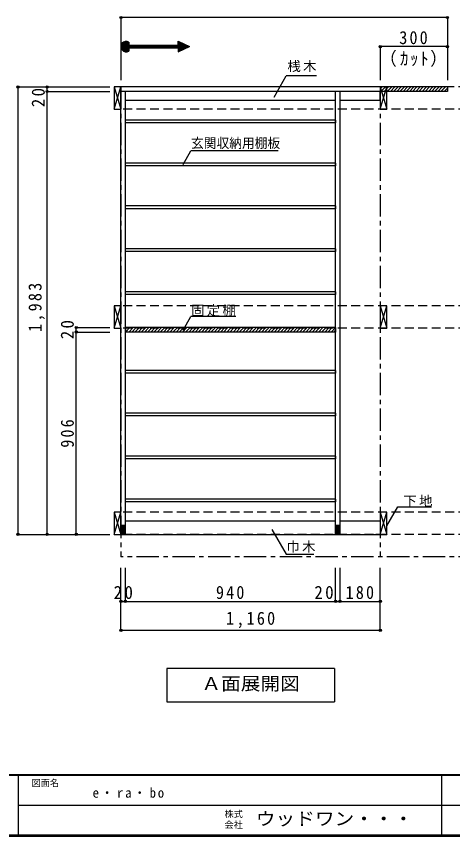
# Model space of a CAD drawing. Units: millimetres at full size, sheet at 1:20. Extents: x -8210 to 8210, y -5841 to 5773.
# Drawn here: x -4318 to -2367, y 187 to 3859 of the extents above; entities that cross this region are included whole.
import ezdxf
from ezdxf.enums import TextEntityAlignment as Align

# ---------------------------------------------------------------- set-up
doc = ezdxf.new("R2010")
doc.units = ezdxf.units.MM
doc.header["$LTSCALE"] = 20
doc.header["$PDMODE"] = 32
doc.header["$PDSIZE"] = 10
doc.linetypes.add('CHAIN1', pattern=[8, 5, -1, 1, -1])
doc.linetypes.add('DASHED2', pattern=[3, 2, -1])
for name, color, linetype in [('0-2_本体', 2, 'Continuous'), ('0-3_固定棚', 3, 'Continuous'), ('0-4_可動棚', 3, 'Continuous'), ('0-5', 4, 'Continuous'), ('0-7_桟木・巾木', 2, 'Continuous'), ('0-8_引き出し', 3, 'Continuous'), ('0-A_文字', 7, 'Continuous'), ('0-B_寸法', 4, 'Continuous'), ('0-C_ハッチ', 4, 'Continuous'), ('F-1_枠', 6, 'Continuous'), ('F-A_文字', 7, 'Continuous')]:
    doc.layers.add(name, color=color, linetype=linetype)
doc.styles.add('ＭＳ ゴシック', font='')
doc.styles.get('ＭＳ ゴシック').set_extended_font_data('MS Gothic')

# ---------------------------------------------------------------- blocks, each defined once
blk = doc.blocks.new('R40')
at = {"layer": '0-5', "color": 3}
for p, q in [((10, 18.67), (-10, 18.67)), ((-10, 16), (10, 16)), ((-10, 13.33), (10, 13.33)), ((-10, 10.67), (10, 10.67)), ((-10, 8), (10, 8)), ((-10, 5.33), (10, 5.33)), ((-10, 2.67), (10, 2.67)), ((-10, 0), (10, 0)), ((-10, -2.67), (10, -2.67)), ((-10, -5.33), (10, -5.33)), ((-10, -8), (10, -8)), ((-10, -10.67), (10, -10.67)), ((-10, -13.33), (10, -13.33)), ((-10, -16), (10, -16)), ((-10, -18.67), (10, -18.67))]:
    blk.add_line(p, q, dxfattribs=at)

msp = doc.modelspace()

# ---------------------------------------------------------------- linework, layer by layer
at = {"layer": '0-2_本体', "color": 3}
for p, q in [((-3880, 3542.77), (-3880, 3522.77)), ((-3850, 3522.77), (-3850, 3542.77)), ((-2390, 3542.77), (-3850, 3542.77)), ((-2690, 3542.77), (-2690, 3522.77)), ((-2390, 3542.77), (-2390, 3522.77)), ((-3850, 1539.77), (-3850, 3522.77)), ((-2390, 3522.77), (-3850, 3522.77)), ((-3830, 1539.77), (-3830, 3522.77)), ((-2890, 1539.77), (-2890, 3522.77)), ((-2870, 1539.77), (-2870, 3522.77)), ((-3850, 1539.77), (-2690, 1539.77)), ((-2690, 1539.77), (-2710, 1539.77))]:
    msp.add_line(p, q, dxfattribs=at)
at = {"layer": '0-3_固定棚'}
for p, q in [((-3830, 2465.77), (-3830, 2445.77)), ((-2890, 2465.77), (-3830, 2465.77)), ((-2890, 2465.77), (-2890, 2445.77)), ((-2890, 2445.77), (-3830, 2445.77))]:
    msp.add_line(p, q, dxfattribs=at)
at = {"layer": '0-4_可動棚'}
for p, q in [((-3829, 3381.97), (-3829, 3393.97)), ((-2891, 3393.97), (-3829, 3393.97)), ((-2891, 3381.97), (-3829, 3381.97)), ((-2891, 3393.97), (-2891, 3381.97)), ((-3829, 3189.97), (-3829, 3201.97)), ((-2891, 3201.97), (-3829, 3201.97)), ((-2891, 3201.97), (-2891, 3189.97)), ((-2891, 3189.97), (-3829, 3189.97)), ((-3829, 2997.97), (-3829, 3009.97)), ((-2891, 3009.97), (-3829, 3009.97)), ((-2891, 2997.97), (-3829, 2997.97)), ((-2891, 3009.97), (-2891, 2997.97)), ((-3829, 2805.97), (-3829, 2817.97)), ((-2891, 2817.97), (-3829, 2817.97)), ((-2891, 2805.97), (-3829, 2805.97)), ((-2891, 2817.97), (-2891, 2805.97)), ((-3829, 2613.97), (-3829, 2625.97)), ((-2891, 2625.97), (-3829, 2625.97)), ((-2891, 2613.97), (-3829, 2613.97)), ((-2891, 2625.97), (-2891, 2613.97)), ((-3828.96, 2261.97), (-3828.96, 2273.97)), ((-2891, 2273.97), (-3828.96, 2273.97)), ((-2891, 2261.97), (-3828.96, 2261.97)), ((-2891, 2273.97), (-2891, 2261.97)), ((-3828.96, 2069.97), (-3828.96, 2081.97)), ((-2891, 2081.97), (-3828.96, 2081.97)), ((-2891, 2069.97), (-3828.96, 2069.97)), ((-2891, 2081.97), (-2891, 2069.97)), ((-3828.96, 1877.97), (-3828.96, 1889.97)), ((-2891, 1889.97), (-3828.96, 1889.97)), ((-2891, 1877.97), (-3828.96, 1877.97)), ((-2891, 1889.97), (-2891, 1877.97)), ((-3828.96, 1685.97), (-3828.96, 1697.97)), ((-2891, 1697.97), (-3828.96, 1697.97)), ((-2891, 1697.97), (-2891, 1685.97)), ((-2891, 1685.97), (-3828.96, 1685.97))]:
    msp.add_line(p, q, dxfattribs=at)
at = {"layer": '0-7_桟木・巾木', "color": 7}
for p, q in [((-3850, 3482.77), (-3850, 3522.77)), ((-2690, 3482.77), (-2690, 3522.77)), ((-2890, 3482.77), (-3830, 3482.77)), ((-2690, 3482.77), (-2870, 3482.77)), ((-3850, 1539.77), (-3850, 1599.77)), ((-3830, 1599.77), (-2890, 1599.77)), ((-2870, 1599.77), (-2690, 1599.77)), ((-2690, 1599.77), (-2690, 1539.77))]:
    msp.add_line(p, q, dxfattribs=at)
at = {"layer": '0-8_引き出し', "color": 7}
for p, q in [((-3880, 3542.77), (-3850, 3442.77)), ((-3880, 3442.77), (-3850, 3542.77)), ((-2690, 3442.77), (-2660, 3542.77)), ((-2690, 3542.77), (-2660, 3442.77)), ((-3880, 2562.77), (-3850, 2462.77)), ((-3880, 2462.77), (-3850, 2562.77)), ((-2690, 2462.77), (-2660, 2562.77)), ((-2690, 2562.77), (-2660, 2462.77)), ((-3880, 1639.77), (-3850, 1539.77)), ((-3880, 1539.77), (-3850, 1639.77)), ((-2690, 1539.77), (-2660, 1639.77)), ((-2690, 1639.77), (-2660, 1539.77))]:
    msp.add_line(p, q, dxfattribs=at)
at = {"layer": '0-8_引き出し'}
for p, q in [((-2690, 3542.77), (-2690, 3442.77)), ((-2660, 3542.77), (-2690, 3542.77)), ((-2660, 3442.77), (-2660, 3542.77)), ((-2690, 3442.77), (-2660, 3442.77)), ((-2690, 2562.77), (-2690, 2462.77)), ((-2660, 2562.77), (-2690, 2562.77)), ((-2660, 2462.77), (-2660, 2562.77)), ((-2690, 2462.77), (-2660, 2462.77)), ((-2690, 1639.77), (-2690, 1539.77)), ((-2660, 1639.77), (-2690, 1639.77)), ((-2660, 1539.77), (-2660, 1639.77)), ((-2690, 1539.77), (-2660, 1539.77))]:
    msp.add_line(p, q, dxfattribs=at)
for points in [[(-3850, 3442.77), (-3850, 3542.77), (-3880, 3542.77), (-3880, 3442.77)], [(-3850, 2462.77), (-3850, 2562.77), (-3880, 2562.77), (-3880, 2462.77)], [(-3850, 1539.77), (-3850, 1639.77), (-3880, 1639.77), (-3880, 1539.77)]]:
    msp.add_lwpolyline(points, close=True, dxfattribs=at)
at = {"layer": '0-A_文字'}
for p, q in [((-3850, 3723.29), (-3826.04, 3747.24)), ((-3849.86, 3726.26), (-3829.01, 3747.1)), ((-3849.81, 3720.65), (-3823.4, 3747.06)), ((-3849.38, 3718.25), (-3821, 3746.62)), ((-3849.2, 3729.75), (-3832.5, 3746.44)), ((-3848.75, 3716.05), (-3818.81, 3746)), ((-3594.1, 3747.25), (-3543.28, 3723.64)), ((-3594.1, 3729.53), (-3594.1, 3747.25)), ((-3594.1, 3744.43), (-3592.17, 3746.35)), ((-3847.95, 3714.02), (-3816.77, 3745.2)), ((-3847.44, 3734.33), (-3837.09, 3744.69)), ((-3847.01, 3712.13), (-3814.89, 3744.26)), ((-3845.93, 3710.38), (-3814.58, 3741.73)), ((-3844.73, 3708.76), (-3814.58, 3738.9)), ((-3843.4, 3707.26), (-3814.58, 3736.07)), ((-3841.95, 3705.88), (-3814.58, 3733.25)), ((-3840.38, 3704.62), (-3814.58, 3730.42)), ((-3838.69, 3703.48), (-3812.64, 3729.53)), ((-3836.87, 3702.48), (-3809.81, 3729.53)), ((-3834.9, 3701.61), (-3806.98, 3729.53)), ((-3832.78, 3700.91), (-3804.15, 3729.53)), ((-3830.48, 3700.38), (-3814.58, 3716.27)), ((-3827.95, 3700.08), (-3814.58, 3713.45)), ((-3825.14, 3700.06), (-3814.58, 3710.62)), ((-3814.58, 3717.74), (-3814.58, 3703.19)), ((-3814.58, 3717.74), (-3594.1, 3717.74)), ((-3813.12, 3717.74), (-3801.33, 3729.53)), ((-3810.29, 3717.74), (-3798.5, 3729.53)), ((-3807.46, 3717.74), (-3795.67, 3729.53)), ((-3804.63, 3717.74), (-3792.84, 3729.53)), ((-3801.81, 3717.74), (-3790.01, 3729.53)), ((-3798.98, 3717.74), (-3787.18, 3729.53)), ((-3796.15, 3717.74), (-3784.36, 3729.53)), ((-3793.32, 3717.74), (-3781.53, 3729.53)), ((-3790.49, 3717.74), (-3778.7, 3729.53)), ((-3787.66, 3717.74), (-3775.87, 3729.53)), ((-3784.84, 3717.74), (-3773.04, 3729.53)), ((-3782.01, 3717.74), (-3770.21, 3729.53)), ((-3779.18, 3717.74), (-3767.39, 3729.53)), ((-3776.35, 3717.74), (-3764.56, 3729.53)), ((-3773.52, 3717.74), (-3761.73, 3729.53)), ((-3770.69, 3717.74), (-3758.9, 3729.53)), ((-3767.87, 3717.74), (-3756.07, 3729.53)), ((-3765.04, 3717.74), (-3753.24, 3729.53)), ((-3762.21, 3717.74), (-3750.41, 3729.53)), ((-3759.38, 3717.74), (-3747.59, 3729.53)), ((-3756.55, 3717.74), (-3744.76, 3729.53)), ((-3753.72, 3717.74), (-3741.93, 3729.53)), ((-3750.89, 3717.74), (-3739.1, 3729.53)), ((-3748.07, 3717.74), (-3736.27, 3729.53)), ((-3745.24, 3717.74), (-3733.44, 3729.53)), ((-3742.41, 3717.74), (-3730.62, 3729.53)), ((-3739.58, 3717.74), (-3727.79, 3729.53)), ((-3736.75, 3717.74), (-3724.96, 3729.53)), ((-3733.92, 3717.74), (-3722.13, 3729.53)), ((-3731.1, 3717.74), (-3719.3, 3729.53)), ((-3728.27, 3717.74), (-3716.47, 3729.53)), ((-3725.44, 3717.74), (-3713.65, 3729.53)), ((-3722.61, 3717.74), (-3710.82, 3729.53)), ((-3719.78, 3717.74), (-3707.99, 3729.53)), ((-3716.95, 3717.74), (-3705.16, 3729.53)), ((-3714.13, 3717.74), (-3702.33, 3729.53)), ((-3711.3, 3717.74), (-3699.5, 3729.53)), ((-3708.47, 3717.74), (-3696.67, 3729.53)), ((-3705.64, 3717.74), (-3693.85, 3729.53)), ((-3702.81, 3717.74), (-3691.02, 3729.53)), ((-3699.98, 3717.74), (-3688.19, 3729.53)), ((-3697.15, 3717.74), (-3685.36, 3729.53)), ((-3694.33, 3717.74), (-3682.53, 3729.53)), ((-3691.5, 3717.74), (-3679.7, 3729.53)), ((-3688.67, 3717.74), (-3676.88, 3729.53)), ((-3685.84, 3717.74), (-3674.05, 3729.53)), ((-3683.01, 3717.74), (-3671.22, 3729.53)), ((-3680.18, 3717.74), (-3668.39, 3729.53)), ((-3677.36, 3717.74), (-3665.56, 3729.53)), ((-3674.53, 3717.74), (-3662.73, 3729.53)), ((-3671.7, 3717.74), (-3659.9, 3729.53)), ((-3668.87, 3717.74), (-3657.08, 3729.53)), ((-3666.04, 3717.74), (-3654.25, 3729.53)), ((-3663.21, 3717.74), (-3651.42, 3729.53)), ((-3660.39, 3717.74), (-3648.59, 3729.53)), ((-3657.56, 3717.74), (-3645.76, 3729.53)), ((-3654.73, 3717.74), (-3642.93, 3729.53)), ((-3651.9, 3717.74), (-3640.11, 3729.53)), ((-3649.07, 3717.74), (-3637.28, 3729.53)), ((-3646.24, 3717.74), (-3634.45, 3729.53)), ((-3643.41, 3717.74), (-3631.62, 3729.53)), ((-3640.59, 3717.74), (-3628.79, 3729.53)), ((-3637.76, 3717.74), (-3625.96, 3729.53)), ((-3634.93, 3717.74), (-3623.14, 3729.53)), ((-3632.1, 3717.74), (-3620.31, 3729.53)), ((-3629.27, 3717.74), (-3617.48, 3729.53)), ((-3626.44, 3717.74), (-3614.65, 3729.53)), ((-3623.62, 3717.74), (-3611.82, 3729.53)), ((-3620.79, 3717.74), (-3608.99, 3729.53)), ((-3617.96, 3717.74), (-3606.16, 3729.53)), ((-3615.13, 3717.74), (-3603.34, 3729.53)), ((-3612.3, 3717.74), (-3600.51, 3729.53)), ((-3609.47, 3717.74), (-3597.68, 3729.53)), ((-3606.64, 3717.74), (-3594.85, 3729.53)), ((-3603.82, 3717.74), (-3580.59, 3740.97)), ((-3600.99, 3717.74), (-3578.66, 3740.07)), ((-3598.16, 3717.74), (-3576.72, 3739.17)), ((-3595.33, 3717.74), (-3574.79, 3738.28)), ((-3594.1, 3741.6), (-3590.24, 3745.46)), ((-3594.1, 3738.77), (-3588.31, 3744.56)), ((-3594.1, 3735.94), (-3586.38, 3743.66)), ((-3594.1, 3733.11), (-3584.45, 3742.76)), ((-3594.1, 3730.28), (-3582.52, 3741.87)), ((-3594.1, 3716.14), (-3572.86, 3737.38)), ((-3594.1, 3713.31), (-3570.93, 3736.48)), ((-3594.1, 3710.49), (-3569, 3735.59)), ((-3594.1, 3707.66), (-3567.07, 3734.69)), ((-3594.1, 3704.83), (-3565.14, 3733.79)), ((-3594.1, 3702), (-3563.21, 3732.89)), ((-3594.1, 3700.03), (-3543.28, 3723.64)), ((-3594.1, 3717.74), (-3594.1, 3700.03)), ((-3592.51, 3700.77), (-3561.28, 3732)), ((-3587.22, 3703.22), (-3559.34, 3731.1)), ((-3581.94, 3705.67), (-3557.41, 3730.2)), ((-3576.66, 3708.13), (-3555.48, 3729.3)), ((-3571.37, 3710.58), (-3553.55, 3728.41)), ((-3566.09, 3713.04), (-3551.62, 3727.51)), ((-3560.81, 3715.49), (-3549.69, 3726.61)), ((-3555.53, 3717.95), (-3547.76, 3725.72)), ((-3550.24, 3720.4), (-3545.83, 3724.82)), ((-3544.96, 3722.86), (-3543.89, 3723.92)), ((-3821.92, 3700.45), (-3814.58, 3707.79)), ((-3817.97, 3701.58), (-3814.58, 3704.96)), ((-3165.06, 3497.7), (-3110.24, 3592.66)), ((-2975.65, 3592.66), (-3110.24, 3592.66)), ((-3571.69, 3195.97), (-3536.67, 3256.62)), ((-3146.67, 3256.62), (-3536.67, 3256.62)), ((-3571.69, 2454.71), (-3536.67, 2515.36)), ((-3336.67, 2515.36), (-3536.67, 2515.36)), ((-2895, 939.77), (-2895, 789.77)), ((-3645, 789.77), (-2895, 789.77))]:
    msp.add_line(p, q, dxfattribs=at)
at = {"layer": '0-A_文字', "linetype": 'CHAIN1'}
for p, q in [((-3850, 3542.77), (-3850, 1439.77)), ((-2690, 3542.77), (-2690, 1439.77)), ((-1280, 1439.77), (-3850, 1439.77))]:
    msp.add_line(p, q, dxfattribs=at)
at = {"layer": '0-A_文字'}
for points in [[(-3814.58, 3744.08), (-3814.58, 3729.53), (-3594.1, 3729.53)], [(-2660, 1578.09), (-2611.23, 1662.55), (-2460.7, 1662.55)], [(-2895, 939.77), (-3645, 939.77), (-3645, 789.77)]]:
    msp.add_lwpolyline(points, dxfattribs=at)
msp.add_arc((-3826.39, 3723.64), 23.61, 60, 300, dxfattribs=at)
at = {"layer": '0-B_寸法'}
for p, q in [((-2390, 3853.77), (-3850, 3853.77)), ((-3850, 3853.77), (-3850, 3573.77)), ((-2390, 3853.77), (-2390, 3723.77)), ((-2390, 3723.77), (-2690, 3723.77)), ((-2690, 3723.77), (-2690, 3573.77)), ((-2390, 3723.77), (-2390, 3573.77)), ((-4310, 3542.77), (-3900, 3542.77)), ((-4310, 1539.77), (-4310, 3542.77)), ((-4180, 3522.77), (-4180, 3542.77)), ((-4180, 3542.77), (-4050, 3542.77)), ((-4180, 3522.77), (-3900, 3522.77)), ((-4180, 1539.77), (-4180, 3522.77)), ((-4050, 2445.77), (-4050, 2465.77)), ((-4050, 2465.77), (-3900, 2465.77)), ((-4050, 1539.77), (-4050, 2445.77)), ((-4050, 2445.77), (-3900, 2445.77)), ((-4310, 1539.77), (-3900, 1539.77)), ((-4180, 1539.77), (-4050, 1539.77)), ((-4050, 1539.77), (-3900, 1539.77)), ((-3850, 1109.77), (-3850, 1389.77)), ((-3850, 1239.77), (-3850, 1389.77)), ((-3830, 1239.77), (-3830, 1389.77)), ((-2890, 1239.77), (-2890, 1389.77)), ((-2890, 1239.77), (-2890, 1389.77)), ((-2890, 1239.77), (-2890, 1389.77)), ((-2870, 1239.77), (-2870, 1389.77)), ((-2870, 1239.77), (-2870, 1389.77)), ((-2690, 1239.77), (-2690, 1389.77)), ((-3850, 1109.77), (-3850, 1239.77)), ((-3850, 1239.77), (-3830, 1239.77)), ((-3830, 1239.77), (-2890, 1239.77)), ((-2890, 1239.77), (-2870, 1239.77)), ((-2870, 1239.77), (-2690, 1239.77)), ((-2690, 1109.77), (-2690, 1239.77)), ((-2690, 1109.77), (-3850, 1109.77))]:
    msp.add_line(p, q, dxfattribs=at)
at = {"layer": '0-B_寸法', "linetype": 'DASHED2'}
for p, q in [((-1280, 3542.77), (-3850, 3542.77)), ((-1280, 3442.77), (-3850, 3442.77)), ((-1280, 2562.77), (-3850, 2562.77)), ((-1280, 2462.77), (-3850, 2462.77)), ((-1280, 1639.77), (-3850, 1639.77)), ((-1280, 1539.77), (-3850, 1539.77))]:
    msp.add_line(p, q, dxfattribs=at)
at = {"layer": '0-B_寸法', "color": 7}
msp.add_lwpolyline([(-3174.45, 1562.01), (-3110.24, 1450.79), (-2986.47, 1450.79)], dxfattribs=at)
for p in [(-3850, 3853.77), (-2390, 3853.77), (-2690, 3723.77), (-2390, 3723.77), (-4310, 3542.77), (-4180, 3542.77), (-4180, 3522.77), (-4050, 2465.77), (-4050, 2445.77), (-4310, 1539.77), (-4180, 1539.77), (-4050, 1539.77), (-3850, 1239.77), (-3830, 1239.77), (-2890, 1239.77), (-2890, 1239.77), (-2870, 1239.77), (-2690, 1239.77), (-3850, 1109.77), (-2690, 1109.77)]:
    msp.add_point(p, dxfattribs=at)
at = {"layer": '0-C_ハッチ'}
for p, q in [((-2690, 3534.09), (-2681.32, 3542.77)), ((-2687.18, 3522.77), (-2667.18, 3542.77)), ((-2673.04, 3522.77), (-2653.04, 3542.77)), ((-2658.9, 3522.77), (-2638.9, 3542.77)), ((-2644.75, 3522.77), (-2624.75, 3542.77)), ((-2630.61, 3522.77), (-2610.61, 3542.77)), ((-2616.47, 3522.77), (-2596.47, 3542.77)), ((-2602.33, 3522.77), (-2582.33, 3542.77)), ((-2588.18, 3522.77), (-2568.18, 3542.77)), ((-2574.04, 3522.77), (-2554.04, 3542.77)), ((-2559.9, 3522.77), (-2539.9, 3542.77)), ((-2545.76, 3522.77), (-2525.76, 3542.77)), ((-2531.62, 3522.77), (-2511.62, 3542.77)), ((-2517.47, 3522.77), (-2497.47, 3542.77)), ((-2503.33, 3522.77), (-2483.33, 3542.77)), ((-2489.19, 3522.77), (-2469.19, 3542.77)), ((-2475.05, 3522.77), (-2455.05, 3542.77)), ((-2460.91, 3522.77), (-2440.91, 3542.77)), ((-2446.76, 3522.77), (-2426.76, 3542.77)), ((-2432.62, 3522.77), (-2412.62, 3542.77)), ((-2418.48, 3522.77), (-2398.48, 3542.77)), ((-2404.34, 3522.77), (-2390, 3537.11)), ((-3830, 2459.47), (-3823.69, 2465.77)), ((-3829.55, 2445.77), (-3809.55, 2465.77)), ((-3815.41, 2445.77), (-3795.41, 2465.77)), ((-3801.27, 2445.77), (-3781.27, 2465.77)), ((-3787.13, 2445.77), (-3767.13, 2465.77)), ((-3772.98, 2445.77), (-3752.98, 2465.77)), ((-3758.84, 2445.77), (-3738.84, 2465.77)), ((-3744.7, 2445.77), (-3724.7, 2465.77)), ((-3730.56, 2445.77), (-3710.56, 2465.77)), ((-3716.42, 2445.77), (-3696.42, 2465.77)), ((-3702.27, 2445.77), (-3682.27, 2465.77)), ((-3688.13, 2445.77), (-3668.13, 2465.77)), ((-3673.99, 2445.77), (-3653.99, 2465.77)), ((-3659.85, 2445.77), (-3639.85, 2465.77)), ((-3645.7, 2445.77), (-3625.7, 2465.77)), ((-3631.56, 2445.77), (-3611.56, 2465.77)), ((-3617.42, 2445.77), (-3597.42, 2465.77)), ((-3603.28, 2445.77), (-3583.28, 2465.77)), ((-3589.14, 2445.77), (-3569.14, 2465.77)), ((-3574.99, 2445.77), (-3554.99, 2465.77)), ((-3560.85, 2445.77), (-3540.85, 2465.77)), ((-3546.71, 2445.77), (-3526.71, 2465.77)), ((-3532.57, 2445.77), (-3512.57, 2465.77)), ((-3518.43, 2445.77), (-3498.43, 2465.77)), ((-3504.28, 2445.77), (-3484.28, 2465.77)), ((-3490.14, 2445.77), (-3470.14, 2465.77)), ((-3476, 2445.77), (-3456, 2465.77)), ((-3461.86, 2445.77), (-3441.86, 2465.77)), ((-3447.71, 2445.77), (-3427.71, 2465.77)), ((-3433.57, 2445.77), (-3413.57, 2465.77)), ((-3419.43, 2445.77), (-3399.43, 2465.77)), ((-3405.29, 2445.77), (-3385.29, 2465.77)), ((-3391.15, 2445.77), (-3371.15, 2465.77)), ((-3377, 2445.77), (-3357, 2465.77)), ((-3362.86, 2445.77), (-3342.86, 2465.77)), ((-3348.72, 2445.77), (-3328.72, 2465.77)), ((-3334.58, 2445.77), (-3314.58, 2465.77)), ((-3320.44, 2445.77), (-3300.44, 2465.77)), ((-3306.29, 2445.77), (-3286.29, 2465.77)), ((-3292.15, 2445.77), (-3272.15, 2465.77)), ((-3278.01, 2445.77), (-3258.01, 2465.77)), ((-3263.87, 2445.77), (-3243.87, 2465.77)), ((-3249.72, 2445.77), (-3229.72, 2465.77)), ((-3235.58, 2445.77), (-3215.58, 2465.77)), ((-3221.44, 2445.77), (-3201.44, 2465.77)), ((-3207.3, 2445.77), (-3187.3, 2465.77)), ((-3193.16, 2445.77), (-3173.16, 2465.77)), ((-3179.01, 2445.77), (-3159.01, 2465.77)), ((-3164.87, 2445.77), (-3144.87, 2465.77)), ((-3150.73, 2445.77), (-3130.73, 2465.77)), ((-3136.59, 2445.77), (-3116.59, 2465.77)), ((-3122.45, 2445.77), (-3102.45, 2465.77)), ((-3108.3, 2445.77), (-3088.3, 2465.77)), ((-3094.16, 2445.77), (-3074.16, 2465.77)), ((-3080.02, 2445.77), (-3060.02, 2465.77)), ((-3065.88, 2445.77), (-3045.88, 2465.77)), ((-3051.74, 2445.77), (-3031.74, 2465.77)), ((-3037.59, 2445.77), (-3017.59, 2465.77)), ((-3023.45, 2445.77), (-3003.45, 2465.77)), ((-3009.31, 2445.77), (-2989.31, 2465.77)), ((-2995.17, 2445.77), (-2975.17, 2465.77)), ((-2981.02, 2445.77), (-2961.02, 2465.77)), ((-2966.88, 2445.77), (-2946.88, 2465.77)), ((-2952.74, 2445.77), (-2932.74, 2465.77)), ((-2938.6, 2445.77), (-2918.6, 2465.77)), ((-2924.46, 2445.77), (-2904.46, 2465.77)), ((-2910.31, 2445.77), (-2890.31, 2465.77)), ((-2896.17, 2445.77), (-2890, 2451.94))]:
    msp.add_line(p, q, dxfattribs=at)
at = {"layer": 'F-1_枠'}
for p, q in [((-410, 463.33), (-8210, 463.33)), ((-410, 460), (-8210, 460)), ((-4310, 460), (-4310, 193.33)), ((-2416.67, 460), (-2416.67, 193.33)), ((-4310, 326.67), (-416.67, 326.66)), ((-410, 193.33), (-8210, 193.33)), ((-410, 190), (-8210, 190)), ((-410, 186.67), (-8210, 186.67))]:
    msp.add_line(p, q, dxfattribs=at)

# ---------------------------------------------------------------- block references
at = {"layer": '0-5'}
for p in [(-3840, 1561.11), (-2880, 1561.11)]:
    msp.add_blockref('R40', p, dxfattribs=at)

# ---------------------------------------------------------------- texts
at = {"layer": '0-A_文字', "style": 'ＭＳ ゴシック'}
for s, height, width, p in [('玄関収納用棚板', 43.99, 0.95, (-3536.67, 3256.62)), ('Ａ面展開図', 58.65, 1.1, (-3490, 824.77))]:
    msp.add_text(s, height=height, dxfattribs=dict(at, width=width)).set_placement(p, align=Align.BOTTOM_LEFT)
at = {"layer": '0-A_文字', "char_height": 43.99, "attachment_point": 7, "style": 'ＭＳ ゴシック'}
for s, insert in [('\\T1.17;桟木', (-3105.65, 3609.12)), ('\\T1.17;固定棚', (-3536.67, 2515.36)), ('\\T1.17;下地', (-2586.73, 1662.55))]:
    msp.add_mtext(s, dxfattribs=dict(at, insert=insert))
at = {"layer": '0-B_寸法', "color": 7, "attachment_point": 7, "style": 'ＭＳ ゴシック'}
for s, insert, char_height in [('\\T1.27;\\W0.9;300', (-2605, 3733.77), 58.65), ('\\T1.19;\\W0.95;（ｶｯﾄ）', (-2692.5, 3632.98), 58.65), ('\\T1.17;巾木', (-3110.24, 1457.9), 43.99), ('\\T1.27;\\W0.95;20', (-3882.5, 1249.77), 58.65), ('\\T1.27;\\W0.9;940', (-3425, 1249.77), 58.65), ('\\T1.27;\\W0.95;20', (-2984.65, 1249.77), 58.65), ('\\T1.27;\\W0.9;180', (-2845, 1249.77), 58.65), ('\\T1.28;\\W0.9;1,160', (-3380, 1119.77), 58.65)]:
    msp.add_mtext(s, dxfattribs=dict(at, insert=insert, char_height=char_height))
at = {"layer": '0-B_寸法', "color": 7, "char_height": 58.65, "attachment_point": 7, "rotation": 90, "style": 'ＭＳ ゴシック'}
for s, insert in [('\\T1.27;\\W0.95;20', (-4190, 3452.3)), ('\\T1.28;\\W0.9;1,983', (-4190, 2446.27)), ('\\T1.27;\\W0.95;20', (-4060, 2413.27)), ('\\T1.27;\\W0.9;906', (-4060, 1927.77))]:
    msp.add_mtext(s, dxfattribs=dict(at, insert=insert))
at = {"layer": 'F-A_文字', "style": 'ＭＳ ゴシック'}
for s, p in [('図面名', (-4250, 403.33)), ('株式', (-3386.67, 264)), ('会社', (-3386.67, 216))]:
    msp.add_text(s, height=29.33, dxfattribs=at).set_placement(p, align=Align.BOTTOM_LEFT)
at = {"layer": 'F-A_文字', "style": 'ＭＳ ゴシック', "width": 1.1}
msp.add_text('ウッドワン・・・', height=58.65, dxfattribs=at).set_placement((-3246.67, 220), align=Align.BOTTOM_LEFT)
at = {"layer": 'F-A_文字', "insert": (-3976.67, 360), "char_height": 43.99, "attachment_point": 7, "style": 'ＭＳ ゴシック'}
msp.add_mtext('\\T1.28;\\W0.95;e・ra・bo', dxfattribs=at)

doc.saveas('drawing.dxf')
